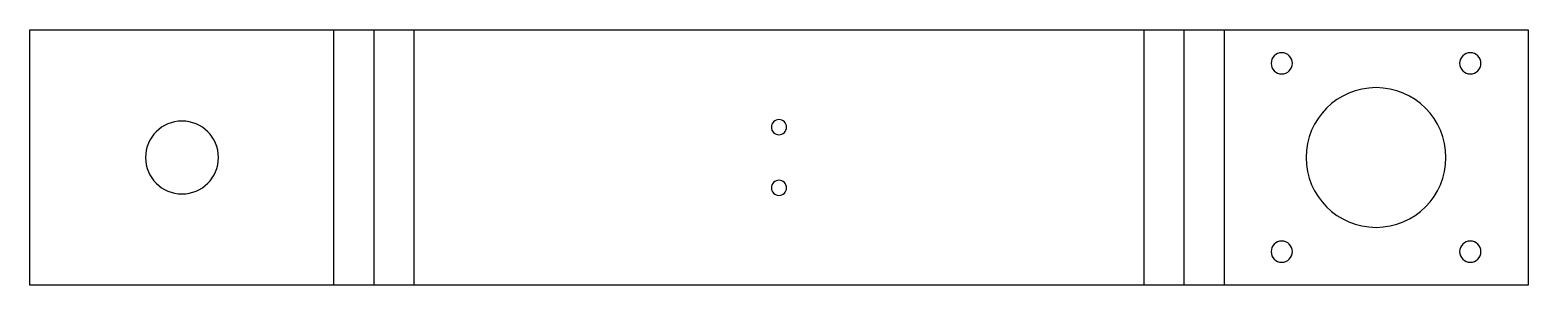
# Model space of a CAD drawing. Header units: millimetres. Extents: x 0 to 246, y 0 to 42.
import ezdxf

# ---------------------------------------------------------------- set-up
doc = ezdxf.new("R2010")
doc.units = ezdxf.units.MM

msp = doc.modelspace()

# ---------------------------------------------------------------- linework, layer by layer
at = {"layer": 'BEND'}
for p, q in [((56.59, 0), (56.59, 42)), ((189.77, 42), (189.77, 0))]:
    msp.add_line(p, q, dxfattribs=at)
at = {"layer": 'BEND_EXTENT'}
for p, q in [((50, 0), (50, 42)), ((63.18, 0), (63.18, 42)), ((183.18, 42), (183.18, 0)), ((196.37, 42), (196.37, 0))]:
    msp.add_line(p, q, dxfattribs=at)
at = {"layer": 'INTERIOR_PROFILES', "extrusion": (0, 0, -1)}
for centre, radius in [((-205.87, 36.5), 1.75), ((-236.87, 36.5), 1.75), ((-221.37, 21), 11.5), ((-123.18, 26), 1.25), ((-25, 21), 6), ((-123.18, 16), 1.25), ((-205.87, 5.5), 1.75), ((-236.87, 5.5), 1.75)]:
    msp.add_circle(centre, radius, dxfattribs=at)
at = {"layer": 'OUTER_PROFILES'}
msp.add_lwpolyline([(0, 0), (0, 42), (246.37, 42), (246.37, 0)], close=True, dxfattribs=at)

doc.saveas('drawing.dxf')
